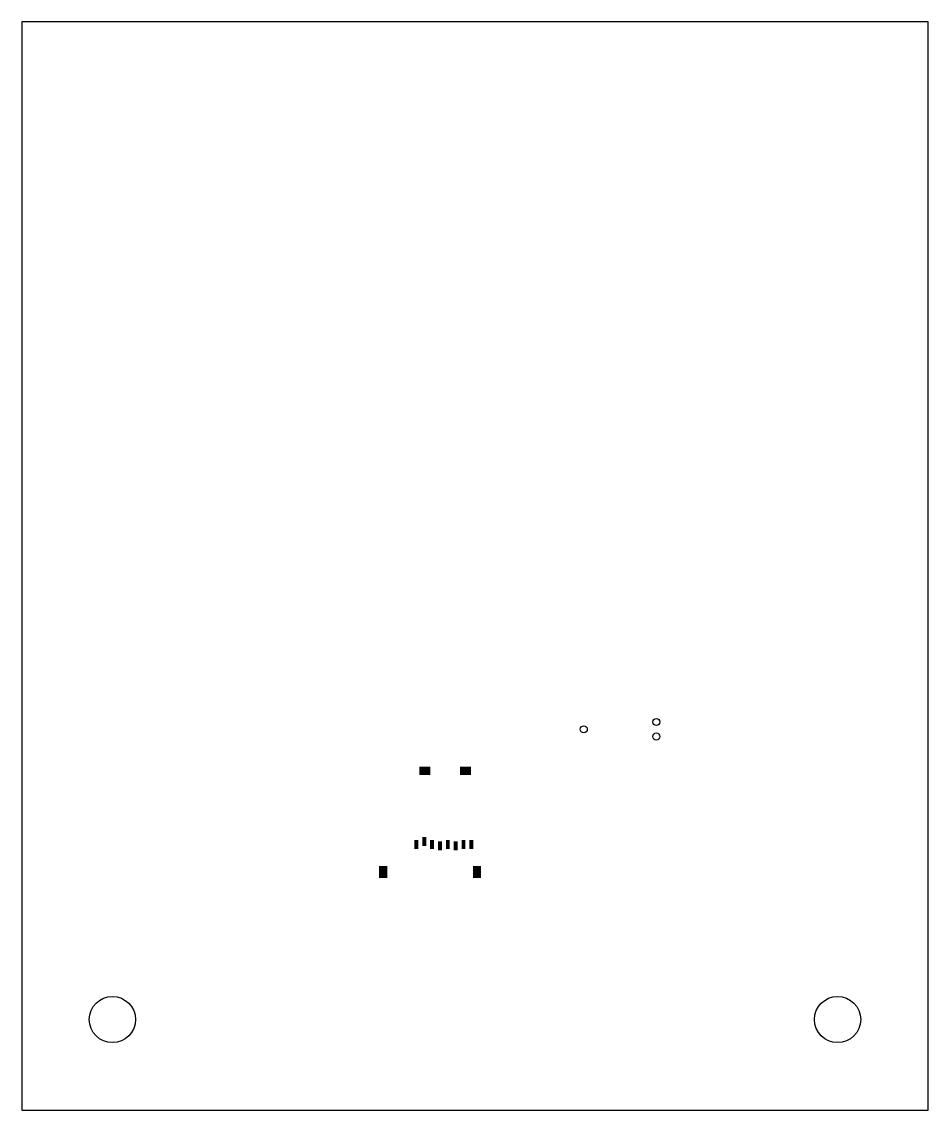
# Model space of a CAD drawing. Extents: x -0.75 to 4.25, y -1.25 to 4.75.
import ezdxf

# ---------------------------------------------------------------- set-up
doc = ezdxf.new("R2010")
doc.units = 0
doc.header["$MEASUREMENT"] = 0
doc.layers.get('0').update_dxf_attribs({"linetype": 'CONTINUOUS'})
doc.layers.add('20', color=7, linetype='CONTINUOUS')
doc.layers.add('32', color=253, linetype='CONTINUOUS')

# ---------------------------------------------------------------- blocks, each defined once
blk = doc.blocks.new('RECT')
blk.add_solid([(-0.5, -0.5), (0.5, -0.5), (-0.5, 0.5), (0.5, 0.5)])

msp = doc.modelspace()

# ---------------------------------------------------------------- linework, layer by layer
at = {"linetype": 'Continuous'}
msp.add_lwpolyline([(-0.75, -1.25), (4.25, -1.25), (4.25, 4.75), (-0.75, 4.75)], close=True, dxfattribs=at)
for centre in [(-0.25, -0.75), (3.75, -0.75)]:
    msp.add_circle(centre, 0.1275, dxfattribs=at)
at = {"layer": '20'}
for centre in [(2.75, 0.89), (2.35, 0.85), (2.75, 0.81)]:
    msp.add_circle(centre, 0.0195, dxfattribs=at)

# ---------------------------------------------------------------- block references
at = {"layer": '32'}
for p, xscale, yscale in [((1.473622, 0.620512), 0.060866, 0.045118), ((1.698031, 0.620512), 0.060866, 0.045118), ((1.470079, 0.230748), 0.021496, 0.049055), ((1.426772, 0.215), 0.021496, 0.049055), ((1.513386, 0.215), 0.021496, 0.049055), ((1.556693, 0.207126), 0.021496, 0.049055), ((1.6, 0.215), 0.021496, 0.049055), ((1.643307, 0.207126), 0.021496, 0.049055), ((1.686614, 0.215), 0.021496, 0.049055), ((1.729921, 0.215), 0.021496, 0.049055), ((1.243307, 0.063425), 0.045118, 0.064803), ((1.761024, 0.063425), 0.045118, 0.064803)]:
    msp.add_blockref('RECT', p, dxfattribs=dict(at, xscale=xscale, yscale=yscale))

doc.saveas('drawing.dxf')
